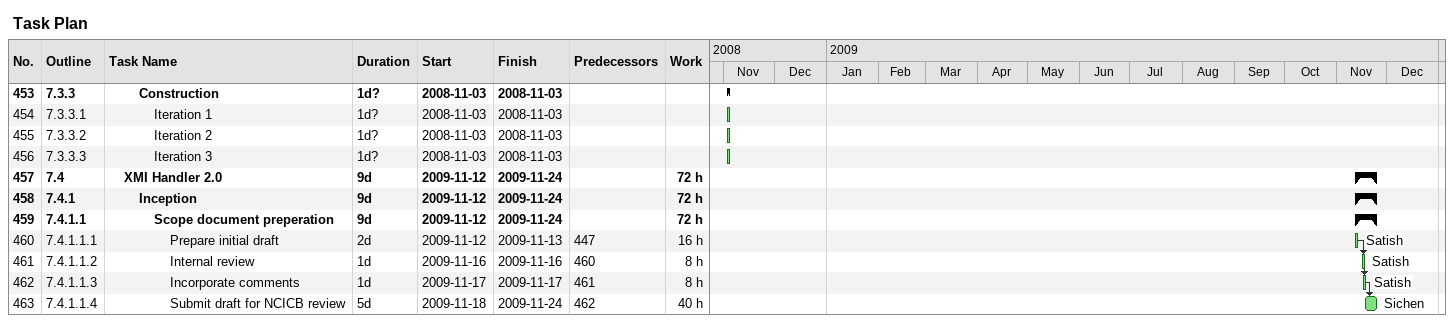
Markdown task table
Task Plan

| ID | WBS | Task | Duration | Start | Finish | Predecessors | Resources | Work (h) |
|---|---|---|---|---|---|---|---|---|
| 453 | 7.3.3 | **Construction** | 1d? | 2008-11-03 | 2008-11-03 |  |  |  |
| 454 | 7.3.3.1 | Iteration 1 | 1d? | 2008-11-03 | 2008-11-03 |  |  |  |
| 455 | 7.3.3.2 | Iteration 2 | 1d? | 2008-11-03 | 2008-11-03 |  |  |  |
| 456 | 7.3.3.3 | Iteration 3 | 1d? | 2008-11-03 | 2008-11-03 |  |  |  |
| 457 | 7.4 | **XMI Handler 2.0** | 9d | 2009-11-12 | 2009-11-24 |  |  | 72 |
| 458 | 7.4.1 | **Inception** | 9d | 2009-11-12 | 2009-11-24 |  |  | 72 |
| 459 | 7.4.1.1 | **Scope document preperation** | 9d | 2009-11-12 | 2009-11-24 |  |  | 72 |
| 460 | 7.4.1.1.1 | Prepare initial draft | 2d | 2009-11-12 | 2009-11-13 | 447 | Satish | 16 |
| 461 | 7.4.1.1.2 | Internal review | 1d | 2009-11-16 | 2009-11-16 | 460 | Satish | 8 |
| 462 | 7.4.1.1.3 | Incorporate comments | 1d | 2009-11-17 | 2009-11-17 | 461 | Satish | 8 |
| 463 | 7.4.1.1.4 | Submit draft for NCICB review | 5d | 2009-11-18 | 2009-11-24 | 462 | Sichen | 40 |
